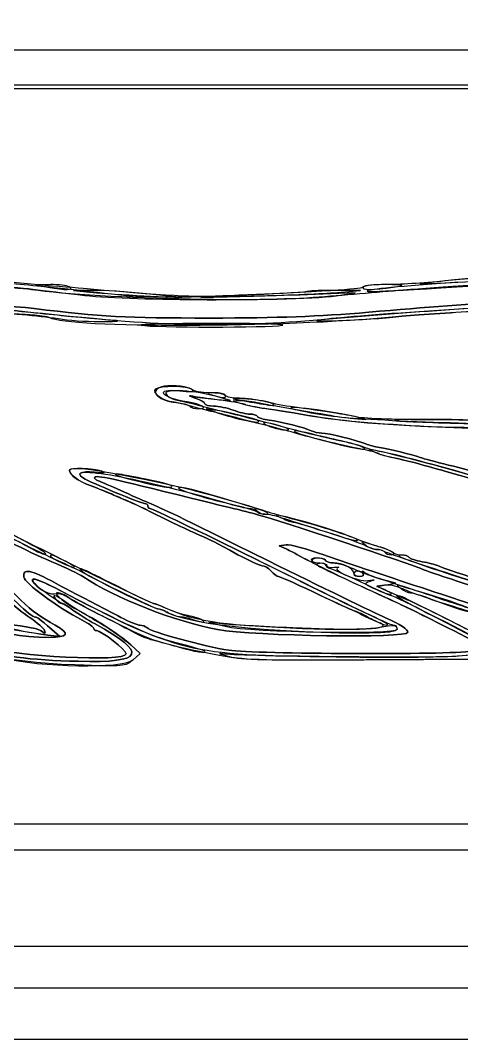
# Model space of a CAD drawing. Extents: x -50 to 355, y 0 to 300.
# Drawn here: x 89.2 to 138.1, y 84.8 to 197.8 of the extents above; entities that cross this region are included whole.
import ezdxf

# ---------------------------------------------------------------- set-up
doc = ezdxf.new("R2010")
doc.units = 0
doc.layers.get('0').update_dxf_attribs({"linetype": 'CONTINUOUS'})

msp = doc.modelspace()

# ---------------------------------------------------------------- linework, layer by layer
at = {"color": 7}
for points in [[(-31.710214, 221.9715), (329.572444, 221.9715), (329.572444, 90.498818), (-31.710214, 90.498818)], [(0.712589, 212.707837), (301.068892, 212.707837), (301.068892, 105.819472), (0.712589, 105.819472), (0.712589, 212.707837), (322.802842, 212.707837), (322.802842, 84.798105), (0.712589, 84.798105)], [(-41.68646, 203.08788), (318.883615, 203.08788), (318.883615, 108.669832), (-41.68646, 108.669832)], [(-49.881237, 194.536815), (311.045141, 194.536815), (311.045141, 190.617575), (-49.881237, 190.617575), (-49.881237, 194.536815), (322.802845, 194.536815), (322.802845, 84.798113), (-49.881237, 84.798113)], [(2.137767, 190.26129), (286.817105, 190.26129), (286.817105, 95.130645), (2.137767, 95.130645)]]:
    msp.add_lwpolyline(points, close=True, dxfattribs=at)
for points in [[(92.568172, 168.501706), (90.918172, 168.468706), (92.268172, 168.228706)], [(136.968172, 169.001206), (133.518172, 168.598456), (136.368173, 168.707956)], [(97.218172, 167.867956), (95.118172, 167.842456), (97.668172, 167.613706)], [(103.668172, 167.230456), (107.118172, 167.075956), (103.218172, 167.484706)], [(115.041922, 167.360206), (109.218172, 167.094706), (115.068172, 167.237206)], [(124.218172, 167.277706), (126.318172, 167.588956), (123.618173, 167.474206)], [(123.918172, 167.608456), (126.918172, 167.836456), (124.218172, 167.866456)], [(111.018172, 155.784706), (112.518172, 155.651206), (111.118672, 156.059956)], [(113.638673, 155.618206), (112.818173, 155.591956), (113.718173, 155.309956)], [(110.718173, 154.604956), (109.818173, 154.737706), (110.718173, 154.425706)], [(126.168173, 153.675706), (127.518173, 153.567706), (126.396923, 153.849706)], [(128.568173, 150.121456), (127.818173, 150.256456), (128.568173, 149.910706)], [(118.668172, 139.202206), (117.918172, 139.559206), (118.668172, 139.659706)], [(118.668173, 139.659706), (117.918173, 139.559206), (118.668173, 139.202206)], [(129.584423, 134.687206), (128.718173, 135.047956), (129.768173, 135.225706), (130.818173, 135.403456), (129.318173, 135.820456)], [(129.585923, 135.189706), (128.718173, 135.087706), (129.843173, 134.565706)], [(92.718173, 130.280956), (93.618173, 129.502456), (92.268172, 129.658456)], [(92.268172, 129.658456), (93.618172, 129.502456), (92.718172, 130.280956)], [(111.618173, 130.882456), (110.118173, 131.032456), (111.918173, 130.622956)], [(127.284923, 126.914956), (140.552423, 126.993706), (141.226673, 127.668706), (141.901673, 128.343706), (141.160673, 128.868706)], [(141.160673, 128.868706), (141.901673, 128.343706), (141.226673, 127.668706), (140.552423, 126.993706), (127.584923, 126.894706)], [(101.454923, 128.569456), (102.516173, 127.603456), (101.676173, 126.881206)], [(101.676172, 126.881206), (102.516172, 127.603456), (101.454923, 128.569456)]]:
    msp.add_lwpolyline(points, dxfattribs=at)
for points in [[(136.368173, 168.707956), (139.327673, 168.821206), (146.984422, 169.265956), (153.468173, 169.700956)], [(90.618172, 167.969206), (85.818172, 168.576706), (68.274172, 168.877456), (55.734922, 168.566956)], [(55.744672, 168.567706), (68.175172, 168.875206), (86.412922, 168.562456), (90.468172, 167.972206)], [(85.374922, 169.131706), (86.608672, 168.950206), (89.238172, 168.671956), (91.218172, 168.512956)], [(94.818172, 167.957956), (93.168173, 168.148456), (90.063172, 168.450706), (87.918172, 168.630706)], [(91.218172, 168.512956), (93.198172, 168.354706), (95.628172, 168.155206), (96.618172, 168.071206)], [(94.668172, 168.243706), (94.420672, 168.403456), (93.475672, 168.519706), (92.568172, 168.501706)], [(128.418173, 167.966956), (126.096173, 167.599456), (128.611672, 167.693956), (139.518172, 168.382456)], [(129.711172, 168.503956), (128.442172, 168.525706), (127.320172, 168.408706), (127.218172, 168.243706)], [(127.247422, 168.290206), (127.332922, 168.429706), (128.577172, 168.546706), (130.011172, 168.549706)], [(141.918173, 168.997456), (135.582922, 168.647206), (130.048673, 168.224956), (128.418173, 167.966956)], [(130.518172, 168.230206), (131.976922, 168.457456), (131.954422, 168.464956), (129.711172, 168.503956)], [(130.011172, 168.549706), (131.445173, 168.552706), (134.440673, 168.752956), (136.668172, 168.993706)], [(156.018172, 169.301206), (142.812172, 168.653206), (136.677172, 168.301456), (132.468172, 167.951206)], [(136.668172, 168.993706), (138.895672, 169.234456), (141.730672, 169.433956), (142.968172, 169.436956)], [(143.268172, 169.453456), (141.700672, 169.426456), (138.865673, 169.223206), (136.968172, 169.001206)], [(90.468172, 167.972206), (97.810672, 166.904206), (118.791173, 166.472206), (124.218172, 167.277706)], [(95.868172, 167.321956), (94.300672, 167.510956), (91.938172, 167.801956), (90.618172, 167.969206)], [(92.268172, 168.228706), (94.259422, 167.873956), (95.230672, 167.879956), (94.668172, 168.243706)], [(100.668173, 167.292706), (99.100673, 167.468206), (96.468173, 167.767456), (94.818172, 167.957956)], [(122.977672, 167.156956), (116.511922, 166.613206), (100.965172, 166.708456), (95.868172, 167.321956)], [(96.618172, 168.071206), (107.404672, 167.154706), (108.231922, 167.119456), (113.418172, 167.357956)], [(103.218172, 167.484706), (101.073172, 167.710456), (98.373172, 167.882956), (97.218172, 167.867956)], [(97.668172, 167.613706), (99.070672, 167.488456), (101.770672, 167.315956), (103.668172, 167.230456)], [(123.618173, 167.474206), (114.772672, 167.098456), (103.222673, 167.006956), (100.668173, 167.292706)], [(113.418172, 167.357956), (124.473172, 167.867206), (127.094422, 168.043456), (127.247422, 168.290206)], [(121.191922, 167.761456), (121.011922, 167.686456), (118.244422, 167.506456), (115.041922, 167.360206)], [(115.068172, 167.237206), (118.285672, 167.315956), (122.268172, 167.483206), (123.918172, 167.608456)], [(124.218172, 167.866456), (122.733172, 167.882956), (121.371172, 167.835706), (121.191922, 167.761456)], [(132.468172, 167.951206), (130.405672, 167.779456), (126.135172, 167.422456), (122.977672, 167.156956)], [(127.218172, 168.243706), (127.002172, 167.894206), (128.327422, 167.888956), (130.518172, 168.230206)], [(127.818172, 165.446206), (140.835172, 166.550956), (146.955922, 166.923706), (163.518172, 167.618956)], [(163.518172, 167.618956), (146.955922, 166.923706), (140.835172, 166.550956), (127.818172, 165.446206)], [(90.768172, 165.854956), (81.161423, 167.038456), (46.542172, 166.916956), (39.930922, 165.676456)], [(39.930923, 165.676456), (46.542172, 166.916956), (81.161423, 167.038456), (90.768173, 165.854956)], [(122.568172, 164.644456), (131.934172, 165.464206), (142.126672, 166.152706), (153.618173, 166.740706)], [(92.505173, 164.832706), (90.729172, 165.930706), (40.265422, 165.991456), (39.588922, 164.896456)], [(67.218173, 165.804706), (84.147923, 165.618706), (88.855673, 165.419206), (93.918173, 164.672956)], [(86.268172, 165.863956), (88.165672, 165.669706), (91.540672, 165.323956), (93.768172, 165.094456)], [(99.618173, 164.542456), (97.890923, 164.647456), (89.939422, 165.442456), (86.445172, 165.860206)], [(110.268172, 164.801956), (100.843672, 164.794456), (98.237422, 164.934706), (90.768172, 165.854956)], [(90.768173, 165.854956), (98.237422, 164.934706), (100.843673, 164.794456), (110.268172, 164.801956)], [(93.768172, 165.094456), (105.414172, 163.895956), (112.710172, 163.781956), (122.568172, 164.644456)], [(110.268172, 164.801956), (117.895672, 164.807956), (122.126423, 164.963206), (127.818172, 165.446206)], [(127.818172, 165.446206), (122.126423, 164.963206), (117.895673, 164.807956), (110.268172, 164.801956)], [(141.318173, 165.999706), (128.739923, 165.272206), (117.357173, 164.285956), (124.068173, 164.504206)], [(130.818173, 164.924206), (132.468173, 165.088456), (136.248173, 165.367456), (139.218173, 165.544456)], [(139.218172, 165.539956), (136.248173, 165.364456), (132.468172, 165.089206), (130.818173, 164.927956)], [(130.818173, 164.927956), (118.267672, 163.701706), (94.431173, 163.642456), (92.505173, 164.832706)], [(93.918173, 164.672956), (95.073172, 164.502706), (97.165673, 164.383456), (98.568172, 164.407456)], [(98.568172, 164.407456), (99.970672, 164.432206), (100.443172, 164.492956), (99.618173, 164.542456)], [(110.599673, 164.201206), (105.750173, 164.197456), (102.172673, 164.108206), (102.649673, 164.003956)], [(102.649672, 164.003956), (103.861673, 163.739956), (116.755672, 163.730956), (118.218173, 163.993456)], [(118.218173, 163.993456), (118.878173, 164.111956), (115.449922, 164.205706), (110.599673, 164.201206)], [(124.068173, 164.504206), (126.130673, 164.571706), (129.168173, 164.760706), (130.818173, 164.924206)], [(105.168173, 157.235956), (103.371923, 156.892456), (104.275673, 155.670706), (106.512923, 155.418706)], [(104.242673, 156.938206), (104.665673, 157.361206), (107.793173, 157.338706), (108.222923, 156.908956)], [(108.314422, 156.809206), (107.934922, 157.178206), (106.138672, 157.421956), (105.168173, 157.235956)], [(106.255673, 155.455456), (104.940173, 155.639206), (103.790423, 156.485956), (104.242673, 156.938206)], [(107.724173, 155.501206), (104.778923, 155.956456), (104.019173, 157.061206), (106.882672, 156.725206)], [(111.118672, 156.059956), (108.687922, 156.769456), (105.130672, 156.989956), (105.351172, 156.416956)], [(105.351172, 156.416956), (105.451672, 156.153706), (105.890422, 155.864206), (106.326172, 155.774206)], [(106.882672, 156.725206), (107.986673, 156.594706), (108.503423, 156.625456), (108.314422, 156.809206)], [(108.618173, 156.080206), (107.719673, 156.231706), (107.719673, 156.230956), (108.693173, 155.894206)], [(108.693172, 155.894206), (107.723422, 156.230206), (107.723422, 156.230956), (108.618172, 156.074956)], [(108.222923, 156.908956), (108.423923, 156.707956), (109.295423, 156.543706), (110.160173, 156.543706)], [(108.618172, 156.074956), (109.113172, 155.989456), (110.193172, 155.858206), (111.018172, 155.784706)], [(111.699173, 155.649706), (110.499923, 155.803456), (109.113173, 155.996956), (108.618173, 156.080206)], [(110.775173, 156.513706), (109.860923, 156.485206), (109.851923, 156.473206), (110.568172, 156.243706)], [(110.160173, 156.543706), (111.024923, 156.543706), (111.816173, 156.408706), (111.918173, 156.243706)], [(110.568172, 156.243706), (111.645173, 155.898706), (112.131173, 155.898706), (111.918173, 156.243706)], [(111.918173, 156.243706), (111.816173, 156.408706), (111.301673, 156.530206), (110.775173, 156.513706)], [(111.918173, 156.243706), (112.020173, 156.078706), (112.737173, 155.940706), (113.511173, 155.936206)], [(107.868173, 155.116456), (107.620673, 155.213206), (106.895423, 155.365456), (106.255673, 155.455456)], [(106.326172, 155.774206), (107.066422, 155.620456), (107.997922, 155.391706), (110.568172, 154.732456)], [(106.512923, 155.418706), (107.265923, 155.333206), (107.954423, 155.147206), (108.042923, 155.003956)], [(109.011173, 154.748206), (110.154173, 154.754956), (109.293923, 155.258206), (107.724173, 155.501206)], [(109.818173, 154.576456), (108.993173, 154.776706), (108.115673, 155.019706), (107.868173, 155.116456)], [(108.042923, 155.003956), (108.131423, 154.860706), (108.567173, 154.745956), (109.011173, 154.748206)], [(109.668172, 155.300206), (109.668172, 155.441206), (109.229422, 155.708956), (108.693172, 155.894206)], [(108.693173, 155.894206), (109.229423, 155.708956), (109.668173, 155.441206), (109.668173, 155.300206)], [(110.643172, 155.030206), (110.106922, 155.037706), (109.668172, 155.159206), (109.668172, 155.300206)], [(109.668173, 155.300206), (109.668173, 155.159206), (110.106923, 155.037706), (110.643173, 155.030206)], [(112.818172, 154.584706), (112.158172, 154.822456), (111.179423, 155.023456), (110.643172, 155.030206)], [(110.643173, 155.030206), (111.179423, 155.023456), (112.158173, 154.822456), (112.818173, 154.584706)], [(114.162173, 155.197456), (114.006923, 155.293456), (112.899173, 155.496706), (111.699173, 155.649706)], [(114.387923, 155.794456), (112.443922, 155.897206), (112.374173, 155.882956), (113.718173, 155.660206)], [(113.511173, 155.936206), (114.285173, 155.932456), (115.458173, 155.783956), (116.118173, 155.605456)], [(115.738673, 155.356456), (115.035173, 155.514706), (114.090173, 155.632456), (113.638673, 155.618206)], [(113.718173, 155.660206), (114.543173, 155.523706), (115.758173, 155.319706), (116.418173, 155.207956)], [(113.718173, 155.309956), (114.213173, 155.155456), (115.428173, 154.910956), (116.418173, 154.767706)], [(116.331173, 154.764706), (115.293173, 154.907206), (114.316673, 155.101456), (114.162173, 155.197456)], [(117.087923, 155.342206), (116.796172, 155.527456), (115.581173, 155.731456), (114.387923, 155.794456)], [(120.018173, 154.587706), (118.368173, 154.852456), (116.442173, 155.198206), (115.738673, 155.356456)], [(116.118173, 155.605456), (116.778173, 155.427706), (118.128173, 155.167456), (119.118173, 155.027956)], [(116.418173, 155.207956), (117.369173, 155.046706), (117.507923, 155.074456), (117.087923, 155.342206)], [(126.396923, 153.849706), (124.065923, 154.437706), (117.939923, 155.219206), (119.418173, 154.739956)], [(119.118173, 155.027956), (123.330923, 154.433956), (125.202923, 154.136956), (126.558172, 153.849706)], [(117.018173, 152.762956), (112.424423, 153.932956), (111.215423, 154.237456), (109.818173, 154.576456)], [(110.568172, 154.732456), (111.145672, 154.583956), (112.428172, 154.264456), (113.418172, 154.021456)], [(115.595422, 153.416206), (115.409423, 153.602956), (112.183672, 154.388956), (110.718173, 154.604956)], [(110.718173, 154.425706), (113.253173, 153.546706), (116.042423, 152.969206), (115.595422, 153.416206)], [(114.675172, 154.148206), (114.313672, 154.150456), (113.478172, 154.346956), (112.818172, 154.584706)], [(112.818173, 154.584706), (113.478173, 154.346956), (114.313673, 154.150456), (114.675173, 154.148206)], [(113.418172, 154.021456), (114.408172, 153.779206), (116.568172, 153.222706), (118.218172, 152.784706)], [(115.498673, 153.875206), (115.407172, 154.022956), (115.036672, 154.145956), (114.675172, 154.148206)], [(114.675173, 154.148206), (115.036673, 154.145956), (115.407173, 154.022956), (115.498673, 153.875206)], [(115.498673, 153.875206), (115.589423, 153.727456), (116.171423, 153.546706), (116.790923, 153.472456)], [(116.790923, 153.472456), (116.171423, 153.546706), (115.589423, 153.727456), (115.498673, 153.875206)], [(121.871423, 153.878956), (119.862173, 154.223956), (117.369173, 154.622956), (116.331173, 154.764706)], [(116.418173, 154.767706), (117.408173, 154.623706), (119.862173, 154.223956), (121.871423, 153.878956)], [(119.418173, 154.739956), (120.405923, 154.419706), (124.044173, 153.846706), (126.168173, 153.675706)], [(124.368173, 153.833206), (123.625673, 153.983206), (121.668173, 154.322956), (120.018173, 154.587706)], [(139.610423, 152.644456), (133.235423, 152.645956), (126.196673, 153.135706), (121.871423, 153.878956)], [(121.871423, 153.878956), (127.129673, 152.975956), (145.116923, 152.095456), (144.437423, 152.774206)], [(135.012173, 153.233206), (129.900923, 153.413206), (125.110673, 153.683206), (124.368173, 153.833206)], [(126.558172, 153.849706), (127.350173, 153.680956), (131.390422, 153.543706), (135.536423, 153.543706)], [(143.868172, 153.242206), (143.460922, 153.506956), (130.389922, 153.698206), (130.692922, 153.435706)], [(118.068172, 152.809456), (116.365672, 153.345706), (115.464922, 153.333706), (116.868173, 152.793706)], [(116.790923, 153.472456), (118.173173, 153.308206), (120.733673, 152.666206), (121.439423, 152.308456)], [(121.439423, 152.308456), (120.733673, 152.666206), (118.173173, 153.308206), (116.790923, 153.472456)], [(116.868173, 152.793706), (117.445673, 152.570956), (118.255672, 152.387956), (118.668173, 152.386456)], [(119.718173, 152.034706), (119.223173, 152.183206), (118.008173, 152.510956), (117.018173, 152.762956)], [(118.668173, 152.386456), (119.181922, 152.384956), (118.992172, 152.517706), (118.068172, 152.809456)], [(118.218172, 152.784706), (121.203922, 151.992706), (121.824922, 151.841956), (124.968172, 151.143706)], [(130.692922, 153.435706), (130.761922, 153.375706), (133.855672, 153.242206), (137.568172, 153.137956)], [(144.437423, 152.774206), (144.365423, 152.846206), (140.124173, 153.052456), (135.012173, 153.233206)], [(135.536423, 153.543706), (139.683173, 153.543706), (143.490173, 153.417706), (143.997173, 153.263956)], [(137.568172, 153.137956), (141.993172, 153.014206), (144.162922, 153.050206), (143.868172, 153.242206)], [(122.268172, 151.755706), (119.989672, 152.322706), (119.426423, 152.416456), (119.631923, 152.195956)], [(119.631923, 152.195956), (119.841172, 151.971706), (124.821173, 150.637456), (126.618173, 150.323956)], [(127.142423, 150.235456), (125.681423, 150.497206), (121.324673, 151.553206), (119.718173, 152.034706)], [(121.439423, 152.308456), (121.725923, 152.162956), (122.256923, 152.043706), (122.619173, 152.043706)], [(122.619173, 152.043706), (122.256923, 152.043706), (121.725923, 152.162956), (121.439423, 152.308456)], [(125.175922, 151.086706), (124.153673, 151.310956), (122.845672, 151.611706), (122.268172, 151.755706)], [(122.619173, 152.043706), (123.321173, 152.043706), (126.515423, 151.256206), (127.518173, 150.836206)], [(127.518173, 150.836206), (126.515423, 151.256206), (123.321173, 152.043706), (122.619173, 152.043706)], [(124.968172, 151.143706), (125.875672, 150.942706), (126.888172, 150.667456), (127.218172, 150.533206)], [(126.618173, 150.323956), (128.264423, 150.037456), (127.062922, 150.671956), (125.175922, 151.086706)], [(127.218172, 150.533206), (127.548172, 150.398956), (128.155672, 150.221206), (128.568173, 150.137956)], [(127.518173, 150.836206), (127.848173, 150.697456), (128.523173, 150.526456), (129.018173, 150.455956)], [(129.018173, 150.455956), (128.523173, 150.526456), (127.848173, 150.697456), (127.518173, 150.836206)], [(129.018173, 150.455956), (130.050173, 150.307456), (132.631673, 149.669206), (133.518173, 149.342206)], [(133.518173, 149.342206), (132.631673, 149.669206), (130.050173, 150.307456), (129.018173, 150.455956)], [(128.931173, 149.754706), (128.730923, 149.878456), (127.925423, 150.095206), (127.142423, 150.235456)], [(128.568173, 150.137956), (130.560173, 149.737456), (134.701672, 148.654456), (139.068173, 147.393706)], [(139.068173, 147.393706), (134.478923, 148.718956), (130.226423, 149.823706), (128.568173, 150.121456)], [(128.568173, 149.910706), (128.980673, 149.720206), (129.858173, 149.460706), (130.518173, 149.333206)], [(130.506923, 149.315956), (129.840923, 149.432956), (129.132173, 149.630956), (128.931173, 149.754706)], [(133.968173, 148.464706), (132.730673, 148.815706), (131.172923, 149.198206), (130.506923, 149.315956)], [(130.518173, 149.333206), (131.178173, 149.206456), (132.730673, 148.815706), (133.968173, 148.464706)], [(133.518173, 149.342206), (133.848173, 149.220706), (135.265673, 148.841206), (136.668173, 148.499956)], [(136.668173, 148.499956), (135.265673, 148.841206), (133.848173, 149.220706), (133.518173, 149.342206)], [(112.777672, 144.071956), (102.705172, 147.027706), (93.729172, 148.639456), (96.243173, 147.040456)], [(94.668173, 147.931456), (94.668173, 148.499956), (98.902673, 147.861706), (106.818173, 146.099956)], [(98.268173, 147.824206), (97.280423, 148.166206), (94.668173, 148.213456), (94.668173, 147.890206)], [(137.418173, 147.500956), (136.758173, 147.680206), (135.205673, 148.114456), (133.968173, 148.464706)], [(133.968173, 148.464706), (135.205673, 148.114456), (136.758173, 147.680206), (137.418173, 147.500956)], [(136.668173, 148.499956), (139.218923, 147.878206), (148.426673, 145.304956), (151.818173, 144.265456)], [(151.818173, 144.265456), (148.426673, 145.304956), (139.218923, 147.878206), (136.668173, 148.499956)], [(97.068173, 146.189206), (95.652923, 146.718706), (94.668173, 147.433456), (94.668173, 147.931456)], [(94.668173, 147.890206), (94.668173, 147.431206), (95.696423, 146.702206), (97.068173, 146.189206)], [(96.243173, 147.040456), (95.380673, 147.589456), (95.911673, 147.895456), (97.443173, 147.732706)], [(96.243173, 147.040456), (96.951172, 146.590456), (102.611422, 144.243706), (102.990173, 144.243706)], [(102.990173, 144.243706), (102.611423, 144.243706), (96.951173, 146.590456), (96.243173, 147.040456)], [(97.850422, 146.762956), (97.537672, 146.870206), (97.368172, 147.044206), (97.473922, 147.149206)], [(97.473923, 147.149206), (97.368173, 147.044206), (97.537673, 146.870206), (97.850423, 146.762956)], [(97.443173, 147.732706), (98.522423, 147.617956), (98.781923, 147.646456), (98.268173, 147.824206)], [(97.473922, 147.149206), (97.713922, 147.389206), (99.168922, 147.073456), (108.168172, 144.825706)], [(108.168173, 144.825706), (99.168923, 147.073456), (97.713923, 147.389206), (97.473923, 147.149206)], [(100.518173, 147.441706), (100.023173, 147.539956), (99.685673, 147.547456), (99.768173, 147.457456)], [(99.768173, 147.457456), (99.981173, 147.227206), (104.827673, 146.043706), (105.559673, 146.043706)], [(103.608923, 146.837956), (102.403673, 147.071956), (101.013173, 147.343456), (100.518173, 147.441706)], [(139.368173, 146.936956), (138.955672, 147.067456), (138.078173, 147.320956), (137.418173, 147.500956)], [(137.418173, 147.500956), (138.078173, 147.320956), (138.955673, 147.067456), (139.368173, 146.936956)], [(99.318173, 145.293706), (98.823173, 145.508956), (97.810673, 145.911706), (97.068173, 146.189206)], [(97.068173, 146.189206), (97.810673, 145.911706), (98.854673, 145.491706), (99.388673, 145.256206)], [(100.368172, 145.677706), (99.295672, 146.166706), (98.162422, 146.655706), (97.850422, 146.762956)], [(97.850423, 146.762956), (98.162423, 146.655706), (99.295673, 146.166706), (100.368173, 145.677706)], [(105.559673, 146.043706), (106.704923, 146.043706), (105.800423, 146.411956), (103.608923, 146.837956)], [(109.041922, 145.566706), (106.679423, 146.238706), (105.843922, 146.109706), (108.018172, 145.408456)], [(106.818173, 146.099956), (108.715673, 145.677706), (112.876673, 144.506956), (116.118173, 143.484706)], [(101.268173, 144.455956), (100.690673, 144.701956), (99.813173, 145.079206), (99.318173, 145.293706)], [(99.388673, 145.256206), (99.922673, 145.019956), (100.800173, 144.643456), (101.338673, 144.418456)], [(103.368172, 144.343456), (102.790672, 144.587206), (101.440672, 145.187956), (100.368172, 145.677706)], [(100.368173, 145.677706), (101.440673, 145.187956), (102.790673, 144.587206), (103.368173, 144.343456)], [(108.018172, 145.408456), (109.008172, 145.089706), (110.358172, 144.702706), (111.018172, 144.549706)], [(108.168172, 144.825706), (110.230672, 144.310456), (112.390672, 143.781706), (112.968172, 143.651206)], [(112.968173, 143.651206), (112.390673, 143.781706), (110.230673, 144.310456), (108.168173, 144.825706)], [(116.393422, 143.059456), (117.403672, 143.084206), (115.554172, 143.714956), (109.041922, 145.566706)], [(103.518173, 143.392456), (102.858173, 143.731456), (101.845673, 144.209956), (101.268173, 144.455956)], [(101.338673, 144.418456), (101.877173, 144.192706), (102.858173, 143.731456), (103.518173, 143.392456)], [(102.990173, 144.243706), (103.197922, 144.243706), (103.368173, 144.108706), (103.368173, 143.943706)], [(103.368173, 143.943706), (103.368173, 144.108706), (103.197923, 144.243706), (102.990173, 144.243706)], [(116.718172, 137.876956), (106.116172, 143.129206), (105.266422, 143.540956), (103.368172, 144.343456)], [(103.368173, 144.343456), (105.266423, 143.540956), (106.116173, 143.129206), (116.718173, 137.876956)], [(103.368173, 143.943706), (103.368173, 143.778706), (103.518922, 143.643706), (103.702672, 143.643706)], [(103.702673, 143.643706), (103.518923, 143.643706), (103.368173, 143.778706), (103.368173, 143.943706)], [(103.702672, 143.643706), (103.886422, 143.643706), (109.050172, 141.162706), (115.177673, 138.129706)], [(115.177673, 138.125206), (109.050173, 141.160456), (103.886423, 143.643706), (103.702673, 143.643706)], [(111.018172, 144.549706), (113.958922, 143.866456), (115.334422, 143.477206), (115.543672, 143.268706)], [(114.784672, 143.643706), (114.483922, 143.643706), (113.580172, 143.836456), (112.777672, 144.071956)], [(112.968172, 143.651206), (113.545672, 143.520706), (114.760672, 143.210956), (115.668172, 142.963456)], [(115.668173, 142.963456), (114.760672, 143.210956), (113.545672, 143.520706), (112.968173, 143.651206)], [(115.518172, 143.343706), (115.416173, 143.508706), (115.086172, 143.643706), (114.784672, 143.643706)], [(93.768173, 137.723956), (90.441173, 139.229956), (88.602173, 140.169706), (82.906673, 143.271706)], [(109.068173, 140.744956), (107.500673, 141.442456), (104.874923, 142.694956), (103.518173, 143.392456)], [(103.518173, 143.392456), (104.874923, 142.694956), (107.500673, 141.442456), (109.068173, 140.744956)], [(116.350673, 143.043706), (115.995173, 143.043706), (115.620173, 143.178706), (115.518172, 143.343706)], [(115.543672, 143.268706), (115.666672, 143.144956), (116.049172, 143.050456), (116.393422, 143.059456)], [(115.668172, 142.963456), (117.717922, 142.403206), (132.698422, 137.444206), (133.518172, 137.054206)], [(133.518172, 137.054206), (132.698423, 137.444206), (117.717923, 142.403206), (115.668173, 142.963456)], [(116.118173, 143.484706), (116.778173, 143.276206), (117.858173, 142.960456), (118.518173, 142.782706)], [(118.208422, 142.629706), (117.542423, 142.856956), (116.706923, 143.043706), (116.350673, 143.043706)], [(118.068173, 142.886956), (117.417923, 143.028706), (117.437423, 142.991956), (118.218173, 142.610206)], [(126.567173, 140.126956), (127.074923, 140.295706), (121.179923, 142.210456), (118.068173, 142.886956)], [(123.018173, 141.104206), (121.038173, 141.715456), (118.873673, 142.401706), (118.208422, 142.629706)], [(118.218173, 142.610206), (118.713173, 142.368706), (119.320673, 142.163956), (119.568173, 142.154956)], [(118.518173, 142.782706), (122.371673, 141.745456), (124.141673, 141.203956), (126.018173, 140.488456)], [(83.718172, 142.335706), (86.286172, 140.804206), (89.905672, 138.973456), (92.718172, 137.782456)], [(92.718173, 137.782456), (89.905673, 138.973456), (86.286173, 140.804206), (83.718173, 142.335706)], [(85.886423, 142.066456), (90.944423, 139.433206), (103.763423, 133.130956), (104.046173, 133.137706)], [(92.022173, 138.611956), (92.284673, 138.698956), (90.816173, 139.527706), (85.901423, 142.066456)], [(119.568173, 142.154956), (119.815673, 142.146706), (121.419923, 141.662206), (123.132173, 141.079456)], [(87.824423, 140.645206), (88.866173, 140.120956), (90.172673, 139.427206), (90.727673, 139.103956)], [(113.343173, 138.564706), (110.657423, 140.021956), (110.421923, 140.141956), (109.068173, 140.744956)], [(109.068173, 140.744956), (110.421923, 140.141956), (110.657423, 140.021956), (113.343173, 138.564706)], [(127.414673, 139.568956), (126.976672, 139.802206), (124.998172, 140.492956), (123.018173, 141.104206)], [(123.132173, 141.079456), (124.845173, 140.496706), (126.390923, 140.067706), (126.567173, 140.126956)], [(126.018173, 140.488456), (127.173173, 140.047456), (128.590673, 139.551706), (129.168173, 139.387456)], [(90.727673, 139.103956), (91.283423, 138.781456), (91.866173, 138.559456), (92.022173, 138.611956)], [(118.668172, 139.659706), (119.080672, 139.714456), (120.970672, 139.209706), (122.868172, 138.538456)], [(119.868172, 138.590956), (119.620672, 138.730456), (119.080672, 139.005706), (118.668172, 139.202206)], [(122.868173, 138.538456), (120.970673, 139.209706), (119.080673, 139.714456), (118.668173, 139.659706)], [(118.668173, 139.202206), (119.080673, 139.005706), (119.620673, 138.730456), (119.868173, 138.590956)], [(127.518172, 139.885456), (126.926422, 140.089456), (126.926422, 140.085706), (127.500172, 139.618456)], [(128.693422, 139.143706), (128.427923, 139.143706), (127.852673, 139.334956), (127.414673, 139.568956)], [(127.500172, 139.618456), (127.821172, 139.357456), (128.386672, 139.143706), (128.757922, 139.143706)], [(129.168172, 139.382956), (128.590672, 139.545706), (127.848172, 139.771456), (127.518172, 139.885456)], [(129.696923, 138.854206), (129.410423, 139.013206), (128.958923, 139.143706), (128.693422, 139.143706)], [(128.757922, 139.143706), (129.129172, 139.143706), (129.516172, 139.008706), (129.618172, 138.843706)], [(130.296172, 138.543706), (131.046172, 138.543706), (130.374172, 139.043956), (129.168172, 139.382956)], [(129.168173, 139.387456), (129.745673, 139.222456), (130.346423, 138.965206), (130.503173, 138.815956)], [(93.098422, 130.736206), (90.228172, 132.324706), (88.658422, 133.838206), (84.530422, 138.992956)], [(84.530423, 138.992956), (88.658423, 133.838206), (90.228173, 132.324706), (93.098423, 130.736206)], [(94.041173, 137.922706), (92.661172, 138.589456), (92.568172, 138.619456), (92.568172, 138.400456)], [(92.568172, 138.400456), (92.568172, 138.185956), (95.052922, 137.027956), (95.199173, 137.174956)], [(95.199173, 137.174956), (95.268922, 137.244706), (94.747673, 137.581456), (94.041173, 137.922706)], [(116.034923, 137.343706), (115.792673, 137.343706), (114.581423, 137.893456), (113.343173, 138.564706)], [(113.343173, 138.564706), (114.581423, 137.893456), (115.792673, 137.343706), (116.034923, 137.343706)], [(115.177673, 138.129706), (127.258673, 132.149956), (130.208422, 130.743706), (130.668923, 130.743706)], [(128.184923, 131.766706), (127.158173, 132.228706), (121.305173, 135.089956), (115.177673, 138.125206)], [(129.693173, 131.564206), (128.331922, 132.175456), (122.493172, 135.015706), (116.718172, 137.876956)], [(116.718173, 137.876956), (122.493173, 135.015706), (128.331923, 132.175456), (129.693173, 131.564206)], [(127.218172, 134.950456), (124.507672, 136.180456), (121.489672, 137.675206), (119.868172, 138.590956)], [(119.868173, 138.590956), (121.245173, 137.813956), (121.715423, 137.624206), (121.531673, 137.921206)], [(121.531673, 137.921206), (121.410173, 138.118456), (121.624673, 138.243706), (122.082923, 138.243706)], [(122.124923, 138.175456), (121.732673, 138.143206), (121.476923, 138.009706), (121.557173, 137.879956)], [(121.557173, 137.879956), (121.638173, 137.750206), (122.033423, 137.643706), (122.436173, 137.643706)], [(122.082923, 138.243706), (122.495423, 138.243706), (122.916173, 138.108706), (123.018173, 137.943706)], [(123.021173, 137.939206), (122.920673, 138.101956), (122.517173, 138.207706), (122.124923, 138.175456)], [(122.868172, 138.538456), (124.765672, 137.867206), (129.625672, 136.235956), (133.668172, 134.913706)], [(133.668173, 134.913706), (129.625673, 136.235956), (124.765673, 137.867206), (122.868173, 138.538456)], [(123.018173, 137.943706), (123.120173, 137.778706), (123.528173, 137.643706), (123.925673, 137.643706)], [(123.921923, 137.643706), (123.526673, 137.643706), (123.121673, 137.776456), (123.021173, 137.939206)], [(129.618172, 138.843706), (129.720172, 138.678706), (130.025422, 138.543706), (130.296172, 138.543706)], [(136.368173, 136.572706), (132.985673, 137.668456), (129.983423, 138.695206), (129.696923, 138.854206)], [(130.503173, 138.815956), (130.659923, 138.665956), (131.090423, 138.543706), (131.460173, 138.543706)], [(131.475172, 138.527956), (130.974173, 138.516706), (131.067923, 138.414706), (131.868173, 138.100456)], [(131.460173, 138.543706), (131.829923, 138.543706), (132.208673, 138.420706), (132.301673, 138.269956)], [(132.301672, 138.269956), (132.208673, 138.420706), (131.836673, 138.536956), (131.475172, 138.527956)], [(131.868173, 138.100456), (134.364923, 137.118706), (144.240173, 134.015206), (144.389423, 134.165206)], [(133.733423, 137.782456), (133.038923, 137.900206), (132.395422, 138.119206), (132.301672, 138.269956)], [(132.301673, 138.269956), (132.395423, 138.119206), (133.038923, 137.900206), (133.733423, 137.782456)], [(89.622173, 136.068706), (89.476673, 137.093206), (90.315173, 136.931956), (93.191423, 135.380956)], [(93.191423, 135.380956), (90.315173, 136.931956), (89.476673, 137.093206), (89.622173, 136.068706)], [(92.718172, 137.782456), (94.203172, 137.153206), (95.755672, 136.412206), (96.168172, 136.135456)], [(96.168173, 136.135456), (95.755673, 136.412206), (94.203173, 137.153206), (92.718173, 137.782456)], [(95.868173, 136.730206), (95.620673, 136.865956), (94.675673, 137.312956), (93.768173, 137.723956)], [(99.906922, 135.093706), (96.047422, 137.058706), (95.498422, 137.293456), (96.049672, 136.742206)], [(96.049672, 136.742206), (96.558172, 136.233706), (104.036422, 132.543706), (104.557672, 132.543706)], [(117.018173, 136.743706), (116.719673, 137.073706), (116.277173, 137.343706), (116.034923, 137.343706)], [(116.034923, 137.343706), (116.277173, 137.343706), (116.719673, 137.073706), (117.018173, 136.743706)], [(117.816923, 136.143706), (117.675923, 136.143706), (117.316673, 136.413706), (117.018173, 136.743706)], [(117.018173, 136.743706), (117.316673, 136.413706), (117.675923, 136.143706), (117.816923, 136.143706)], [(122.406923, 137.597956), (121.754423, 137.471956), (121.590923, 137.562706), (126.918173, 135.101206)], [(123.106673, 137.378206), (123.045173, 137.561956), (122.730172, 137.660956), (122.406923, 137.597956)], [(122.436173, 137.643706), (122.838923, 137.643706), (123.168173, 137.511706), (123.168173, 137.351206)], [(123.501922, 137.043706), (123.345923, 137.043706), (123.168173, 137.194456), (123.106673, 137.378206)], [(123.168173, 137.351206), (123.168173, 137.189956), (123.539423, 137.105206), (123.993173, 137.162206)], [(126.918173, 135.543706), (125.194673, 136.368706), (123.657172, 137.043706), (123.501922, 137.043706)], [(124.419923, 137.128456), (123.640673, 136.859206), (126.669923, 135.542206), (127.722923, 135.692956)], [(126.168173, 136.545706), (126.168173, 137.030206), (124.913423, 137.643706), (123.921923, 137.643706)], [(123.925673, 137.643706), (124.323173, 137.643706), (125.158673, 137.422456), (125.782673, 137.152456)], [(123.993173, 137.162206), (124.446923, 137.219206), (124.638923, 137.204206), (124.419923, 137.128456)], [(125.782673, 137.152456), (127.563173, 136.381456), (127.930673, 136.249456), (131.118173, 135.234706)], [(126.600172, 136.743706), (126.362422, 136.743706), (126.168172, 136.608706), (126.168172, 136.443706)], [(127.218172, 136.443706), (127.116172, 136.608706), (126.837922, 136.743706), (126.600172, 136.743706)], [(127.385423, 136.565206), (127.057673, 136.814206), (127.007423, 136.802956), (127.178423, 136.518706)], [(136.518172, 135.998956), (135.198172, 136.422706), (133.848173, 136.897456), (133.518172, 137.054206)], [(133.518172, 137.054206), (133.848172, 136.897456), (135.198172, 136.422706), (136.518172, 135.998956)], [(133.733423, 137.782456), (134.427173, 137.665456), (135.202673, 137.468956), (135.456923, 137.346706)], [(135.456923, 137.346706), (135.202673, 137.468956), (134.427172, 137.665456), (133.733423, 137.782456)], [(135.456923, 137.346706), (135.710423, 137.223706), (137.673173, 136.556956), (139.818173, 135.864706)], [(139.818173, 135.862456), (137.673172, 136.556206), (135.710422, 137.223706), (135.456923, 137.346706)], [(92.268172, 129.658456), (85.078672, 130.488706), (82.092172, 131.867206), (77.079172, 136.670206)], [(77.107672, 136.035706), (81.909922, 131.327206), (86.298922, 129.421456), (92.389673, 129.399706)], [(92.389673, 129.399706), (86.298923, 129.421456), (81.909923, 131.327206), (77.107673, 136.035706)], [(85.794922, 136.143706), (86.961172, 134.330206), (88.527172, 132.740956), (90.306172, 131.565706)], [(90.306173, 131.565706), (88.527173, 132.740956), (86.961173, 134.330206), (85.794923, 136.143706)], [(90.897172, 131.643706), (90.413422, 131.643706), (87.543172, 134.347456), (86.437672, 135.844456)], [(86.437673, 135.844456), (87.543173, 134.347456), (90.413423, 131.643706), (90.897173, 131.643706)], [(96.093173, 131.303956), (93.256672, 132.785956), (89.718173, 135.391456), (89.622173, 136.068706)], [(89.622173, 136.068706), (89.718173, 135.391456), (93.256672, 132.785956), (96.093173, 131.303956)], [(91.152172, 135.056956), (89.868172, 136.163956), (90.791422, 136.076956), (93.093922, 134.873206)], [(90.618173, 135.843706), (90.314422, 135.352456), (92.276423, 134.033956), (93.028672, 134.222956)], [(93.093923, 134.873206), (91.815173, 135.541456), (90.701423, 135.977956), (90.618173, 135.843706)], [(104.458673, 132.540706), (104.190923, 132.539206), (98.096423, 135.510706), (95.868173, 136.730206)], [(96.168172, 136.135456), (99.722422, 133.751956), (106.392922, 131.126206), (111.063922, 130.271206)], [(111.063923, 130.271206), (106.392923, 131.126206), (99.722423, 133.751956), (96.168173, 136.135456)], [(121.595423, 134.463706), (119.658173, 135.387706), (117.957923, 136.143706), (117.816923, 136.143706)], [(117.816923, 136.143706), (117.957923, 136.143706), (119.658173, 135.387706), (121.595423, 134.463706)], [(126.168172, 136.443706), (126.168172, 136.278706), (126.446422, 136.143706), (126.786173, 136.143706)], [(126.786173, 136.143706), (126.446423, 136.143706), (126.168173, 136.324456), (126.168173, 136.545706)], [(127.178423, 136.518706), (127.329173, 136.267456), (127.200173, 136.143706), (126.786173, 136.143706)], [(126.786173, 136.143706), (127.125922, 136.143706), (127.320172, 136.278706), (127.218172, 136.443706)], [(129.318173, 135.820456), (128.493173, 136.049206), (127.623173, 136.384456), (127.385423, 136.565206)], [(127.722923, 135.692956), (128.535923, 135.809206), (128.580923, 135.791206), (127.968173, 135.594706)], [(145.518172, 133.599706), (143.868173, 134.138956), (139.750673, 135.477706), (136.368173, 136.572706)], [(139.518172, 134.967706), (139.188173, 135.110956), (137.838172, 135.575206), (136.518172, 135.998956)], [(136.518172, 135.998956), (137.838172, 135.575206), (139.188172, 135.110956), (139.518172, 134.967706)], [(75.090172, 134.570956), (81.425422, 128.369956), (84.989422, 127.013206), (95.652922, 126.741706)], [(95.652923, 126.741706), (84.989423, 127.013206), (81.425423, 128.369956), (75.090173, 134.570956)], [(93.925672, 133.143706), (93.701422, 133.143706), (92.051422, 134.281456), (91.152172, 135.056956)], [(93.093922, 134.873206), (106.950922, 127.630456), (107.661172, 127.456456), (124.218172, 127.241206)], [(106.499423, 128.798956), (103.675673, 129.524956), (101.044673, 130.717456), (93.093923, 134.873206)], [(93.191423, 135.380956), (94.581173, 134.630956), (96.393173, 133.672456), (97.218173, 133.250956)], [(97.218173, 133.250956), (96.393173, 133.672456), (94.581173, 134.630956), (93.191423, 135.380956)], [(104.016922, 133.143706), (103.862422, 133.143706), (102.012922, 134.021206), (99.906922, 135.093706)], [(130.233173, 134.043706), (130.133422, 134.043706), (128.641672, 134.718706), (126.918173, 135.543706)], [(126.918173, 135.101206), (130.589423, 133.405456), (132.475673, 132.521956), (133.068173, 132.221206)], [(133.068173, 132.227956), (132.503422, 132.522706), (129.954922, 133.708456), (127.218172, 134.950456)], [(127.968173, 135.594706), (127.254923, 135.365206), (127.289423, 135.320956), (128.689673, 134.694706)], [(128.689673, 134.694706), (129.498923, 134.332456), (130.226423, 134.101456), (130.305923, 134.181706)], [(130.305923, 134.181706), (130.386173, 134.261206), (130.061423, 134.489206), (129.584423, 134.687206)], [(131.385923, 134.849956), (130.873673, 135.092956), (130.063673, 135.245956), (129.585923, 135.189706)], [(129.843173, 134.565706), (130.461923, 134.278456), (131.474423, 133.830706), (132.093173, 133.569706)], [(131.418173, 135.084706), (130.826423, 135.289456), (130.826423, 135.285706), (131.400173, 134.818456)], [(131.118173, 135.234706), (132.768173, 134.708956), (134.793173, 134.035456), (135.618173, 133.737706)], [(137.718173, 132.650206), (135.079673, 133.445206), (132.345923, 134.395456), (131.385923, 134.849956)], [(131.400173, 134.818456), (131.721173, 134.557456), (132.195173, 134.343706), (132.454673, 134.343706)], [(133.368173, 134.482456), (132.625673, 134.699206), (131.748173, 134.969956), (131.418173, 135.084706)], [(139.180673, 132.263956), (140.082173, 132.292456), (137.502923, 133.277206), (133.368173, 134.482456)], [(133.668172, 134.913706), (137.710672, 133.592206), (141.220672, 132.403456), (141.468172, 132.273706)], [(141.468173, 132.273706), (141.220673, 132.403456), (137.710673, 133.592206), (133.668173, 134.913706)], [(94.165673, 133.368706), (93.084923, 134.144956), (92.624423, 134.248456), (93.168173, 133.593706)], [(93.301673, 134.343706), (92.802173, 134.343706), (94.464923, 132.956206), (95.568173, 132.452956)], [(93.028672, 134.222956), (93.490673, 134.339206), (94.038173, 134.193706), (94.580422, 133.811206)], [(93.168173, 133.593706), (93.373673, 133.346206), (93.669173, 133.143706), (93.825173, 133.143706)], [(94.621673, 133.781956), (94.183673, 134.090956), (93.589673, 134.343706), (93.301673, 134.343706)], [(96.768173, 131.754706), (96.081173, 132.079456), (95.202173, 132.623956), (94.165673, 133.368706)], [(94.580422, 133.811206), (95.040922, 133.486456), (96.498172, 132.681706), (97.818172, 132.023956)], [(97.818173, 132.019456), (96.498173, 132.680206), (95.059673, 133.472956), (94.621673, 133.781956)], [(126.768173, 132.122956), (125.503673, 132.615706), (124.844423, 132.913456), (121.595423, 134.463706)], [(121.595423, 134.463706), (123.532673, 133.538956), (125.455673, 132.646456), (125.868173, 132.478456)], [(140.718172, 128.758456), (140.085922, 129.234706), (130.545923, 134.043706), (130.233173, 134.043706)], [(130.896923, 134.034706), (130.688423, 134.029456), (132.693173, 132.915706), (135.351923, 131.559706)], [(131.796923, 133.767706), (131.510423, 133.919206), (131.105423, 134.039206), (130.896923, 134.034706)], [(135.618173, 131.852206), (133.803173, 132.753706), (132.083423, 133.616206), (131.796923, 133.767706)], [(132.093173, 133.569706), (133.123673, 133.135456), (137.878673, 130.769206), (139.668923, 129.800206)], [(132.454673, 134.343706), (132.714173, 134.343706), (133.667423, 134.064706), (134.572673, 133.722706)], [(134.572673, 133.722706), (138.115673, 132.386956), (138.564923, 132.244456), (139.180673, 132.263956)], [(135.618173, 133.737706), (136.443173, 133.439956), (138.738173, 132.695956), (140.718173, 132.083956)], [(93.825173, 133.143706), (93.980423, 133.143706), (94.537672, 132.819706), (95.063423, 132.422956)], [(95.063422, 132.422956), (94.537672, 132.819706), (94.026172, 133.143706), (93.925672, 133.143706)], [(97.518172, 130.878706), (96.693172, 131.331706), (95.588422, 132.026956), (95.063422, 132.422956)], [(95.063423, 132.422956), (95.588423, 132.026956), (96.693173, 131.331706), (97.518173, 130.878706)], [(95.568173, 132.452956), (95.815673, 132.339706), (96.285173, 132.077956), (96.610673, 131.870956)], [(97.218173, 133.250956), (98.043173, 132.829456), (99.460673, 132.094456), (100.368173, 131.617456)], [(100.368173, 131.617456), (99.460673, 132.094456), (98.043173, 132.829456), (97.218173, 133.250956)], [(105.485422, 132.569956), (104.832172, 132.885706), (104.170672, 133.143706), (104.016922, 133.143706)], [(104.046173, 133.137706), (104.172173, 133.141456), (104.847173, 132.887206), (105.546173, 132.574456)], [(105.658673, 132.095206), (105.186173, 132.341956), (104.646173, 132.542206), (104.458673, 132.540706)], [(104.557672, 132.543706), (104.827672, 132.543706), (105.176422, 132.416206), (105.333172, 132.260956)], [(105.333172, 132.260956), (105.592672, 132.002956), (107.145172, 131.540956), (109.068172, 131.149456)], [(107.802172, 131.804956), (107.181172, 131.909956), (106.138672, 132.254206), (105.485422, 132.569956)], [(105.546173, 132.574456), (108.535673, 131.236456), (111.340673, 130.796956), (119.118173, 130.450456)], [(125.868173, 132.478456), (126.280673, 132.311206), (126.820673, 132.053956), (127.068173, 131.906956)], [(136.518172, 130.492456), (134.868172, 131.318206), (133.315672, 132.098956), (133.068173, 132.227956)], [(133.068173, 132.221206), (133.315673, 132.095956), (134.868173, 131.318206), (136.518172, 130.492456)], [(140.118173, 131.882956), (139.623173, 132.056206), (138.543173, 132.401206), (137.718173, 132.650206)], [(84.045922, 131.492956), (85.275922, 130.970956), (89.966422, 129.924706), (92.268172, 129.658456)], [(90.306172, 131.565706), (91.115422, 131.030956), (91.842172, 130.391206), (91.921672, 130.143706)], [(91.921673, 130.143706), (91.842173, 130.391206), (91.115423, 131.030956), (90.306173, 131.565706)], [(92.718172, 130.280956), (91.344922, 131.467456), (91.109422, 131.643706), (90.897172, 131.643706)], [(90.897173, 131.643706), (91.109423, 131.643706), (91.344923, 131.467456), (92.718173, 130.280956)], [(97.368173, 130.390456), (97.368173, 130.526206), (96.794423, 130.937206), (96.093173, 131.303956)], [(96.093173, 131.303956), (96.794423, 130.937206), (97.368173, 130.526206), (97.368173, 130.390456)], [(96.610673, 131.870956), (96.936923, 131.663206), (97.921673, 131.052706), (98.799173, 130.514206)], [(101.454923, 128.569456), (100.482173, 129.454456), (97.851173, 131.242456), (96.768173, 131.754706)], [(97.818172, 132.023956), (99.138172, 131.365456), (100.825672, 130.493206), (101.568172, 130.084456)], [(101.718173, 130.058206), (100.893173, 130.475956), (99.138173, 131.358706), (97.818173, 132.019456)], [(100.368173, 131.617456), (101.275672, 131.140456), (102.227423, 130.748956), (102.483172, 130.747456)], [(102.483172, 130.747456), (102.227422, 130.748956), (101.275672, 131.140456), (100.368173, 131.617456)], [(107.028923, 131.645206), (106.748423, 131.646706), (106.131173, 131.849206), (105.658673, 132.095206)], [(108.228923, 131.368456), (107.850173, 131.519956), (107.310173, 131.644456), (107.028923, 131.645206)], [(109.374172, 131.305456), (109.130422, 131.474956), (108.422422, 131.699956), (107.802172, 131.804956)], [(130.968173, 130.284706), (130.968173, 129.253456), (111.164423, 130.197706), (108.228923, 131.368456)], [(109.068172, 131.149456), (109.644922, 131.031706), (109.715422, 131.067706), (109.374172, 131.305456)], [(127.668173, 131.672206), (127.420673, 131.823706), (127.015673, 132.026206), (126.768173, 132.122956)], [(127.068173, 131.906956), (127.315673, 131.759956), (127.720673, 131.561206), (127.968173, 131.464456)], [(129.111173, 130.963456), (128.565173, 131.201956), (127.915673, 131.521456), (127.668173, 131.672206)], [(127.968173, 131.464456), (128.215673, 131.368456), (128.721923, 131.144206), (129.092423, 130.965706)], [(129.909173, 130.784956), (129.987173, 130.862956), (129.210923, 131.304706), (128.184923, 131.766706)], [(129.693173, 131.564206), (131.346923, 130.822456), (132.168173, 130.289206), (132.168173, 129.957706)], [(132.168172, 129.957706), (132.168172, 130.289206), (131.346923, 130.822456), (129.693173, 131.564206)], [(135.351923, 131.559706), (142.445423, 127.940956), (142.590923, 127.685206), (137.769923, 127.295206)], [(141.160673, 128.868706), (140.196923, 129.551206), (139.575923, 129.885706), (135.618173, 131.852206)], [(95.277173, 126.335206), (87.210173, 126.591706), (82.065173, 127.967206), (78.468173, 130.829206)], [(91.641922, 130.033456), (91.225672, 130.366456), (90.309172, 130.556956), (87.318172, 130.931956)], [(87.318173, 130.931956), (90.309173, 130.556956), (91.225673, 130.366456), (91.641923, 130.033456)], [(91.921672, 130.143706), (92.034172, 129.791206), (91.973422, 129.767206), (91.641922, 130.033456)], [(91.641923, 130.033456), (91.973423, 129.767206), (92.034173, 129.791206), (91.921673, 130.143706)], [(93.098423, 130.736206), (94.782923, 129.803956), (94.564673, 129.392206), (92.389673, 129.399706)], [(92.389673, 129.399706), (94.564673, 129.392206), (94.782922, 129.803956), (93.098422, 130.736206)], [(95.652922, 126.741706), (102.982672, 126.554956), (103.460422, 127.615456), (97.518172, 130.878706)], [(97.518173, 130.878706), (103.460423, 127.615456), (102.982673, 126.554956), (95.652923, 126.741706)], [(97.667423, 130.143706), (97.503173, 130.143706), (97.368173, 130.254706), (97.368173, 130.390456)], [(97.368173, 130.390456), (97.368173, 130.254706), (97.503173, 130.143706), (97.667423, 130.143706)], [(100.968173, 127.565206), (100.968173, 127.994206), (98.215673, 130.143706), (97.667423, 130.143706)], [(97.667423, 130.143706), (98.215672, 130.143706), (100.968173, 127.994206), (100.968173, 127.565206)], [(98.799173, 130.514206), (99.676673, 129.974956), (100.871423, 129.099706), (101.454923, 128.569456)], [(101.568172, 130.084456), (102.310672, 129.675706), (103.255672, 129.265456), (103.668173, 129.171706)], [(111.918173, 127.285456), (106.308173, 128.303956), (103.875923, 128.965456), (101.718173, 130.058206)], [(102.483172, 130.747456), (102.738923, 130.745206), (103.076422, 130.621456), (103.233172, 130.472206)], [(103.233172, 130.472206), (103.076422, 130.621456), (102.738923, 130.745206), (102.483172, 130.747456)], [(103.233172, 130.472206), (103.736422, 129.992206), (109.638922, 128.371456), (112.320172, 127.976206)], [(112.320172, 127.976206), (109.638923, 128.371456), (103.736423, 129.992206), (103.233172, 130.472206)], [(111.063922, 130.271206), (115.179922, 129.518956), (132.168172, 129.266206), (132.168172, 129.957706)], [(132.168173, 129.957706), (132.168173, 129.266206), (115.179923, 129.518956), (111.063923, 130.271206)], [(119.418173, 130.448206), (115.953173, 130.604206), (112.443173, 130.799206), (111.618173, 130.882456)], [(111.918173, 130.622956), (114.839423, 129.957706), (130.968173, 129.684706), (130.968173, 130.300456)], [(119.118173, 130.450456), (126.709673, 130.112206), (130.601423, 130.311706), (129.111173, 130.963456)], [(129.993173, 130.619956), (127.423673, 130.221706), (125.234423, 130.186456), (119.418173, 130.448206)], [(129.092423, 130.965706), (129.463673, 130.787956), (129.831173, 130.706956), (129.909173, 130.784956)], [(130.968173, 130.300456), (130.968173, 130.661956), (130.742423, 130.736206), (129.993173, 130.619956)], [(130.668923, 130.743706), (130.833172, 130.743706), (130.968173, 130.537456), (130.968173, 130.284706)], [(139.212173, 127.856956), (141.051922, 128.157706), (140.913172, 128.293456), (136.518172, 130.492456)], [(136.518172, 130.492456), (140.913173, 128.293456), (141.051922, 128.157706), (139.212173, 127.856956)], [(103.668173, 129.171706), (104.080673, 129.078706), (105.395423, 128.719456), (106.589423, 128.372956)], [(85.518173, 128.348206), (88.280423, 127.279456), (100.968173, 126.636706), (100.968173, 127.565206)], [(100.968173, 127.565206), (100.968173, 126.636706), (88.280423, 127.279456), (85.518173, 128.348206)], [(109.623923, 127.887706), (109.545173, 127.967206), (108.138923, 128.376706), (106.499423, 128.798956)], [(106.589423, 128.372956), (108.645173, 127.777456), (109.941923, 127.569706), (109.623923, 127.887706)], [(112.320172, 127.976206), (115.267672, 127.541956), (136.700423, 127.447456), (139.212173, 127.856956)], [(139.212173, 127.856956), (136.700423, 127.447456), (115.267673, 127.541956), (112.320172, 127.976206)], [(124.218172, 127.241206), (138.981922, 127.049956), (142.551173, 127.377706), (140.718172, 128.758456)], [(87.168172, 127.137706), (91.484423, 126.078706), (100.556422, 125.918206), (101.676172, 126.881206)], [(101.676173, 126.881206), (100.836173, 126.158956), (100.834673, 126.158956), (95.277173, 126.335206)], [(111.918173, 127.549456), (111.012173, 127.677706), (111.123173, 127.610956), (112.368173, 127.277956)], [(137.769923, 127.295206), (135.038423, 127.074706), (113.799923, 127.283206), (111.918173, 127.549456)], [(127.584923, 126.894706), (116.580923, 126.809956), (114.209423, 126.869206), (111.918173, 127.285456)], [(112.368173, 127.277956), (113.725673, 126.914956), (116.372423, 126.850456), (127.284923, 126.914956)]]:
    msp.add_open_spline(points, degree=3, dxfattribs=at)

doc.saveas('drawing.dxf')
